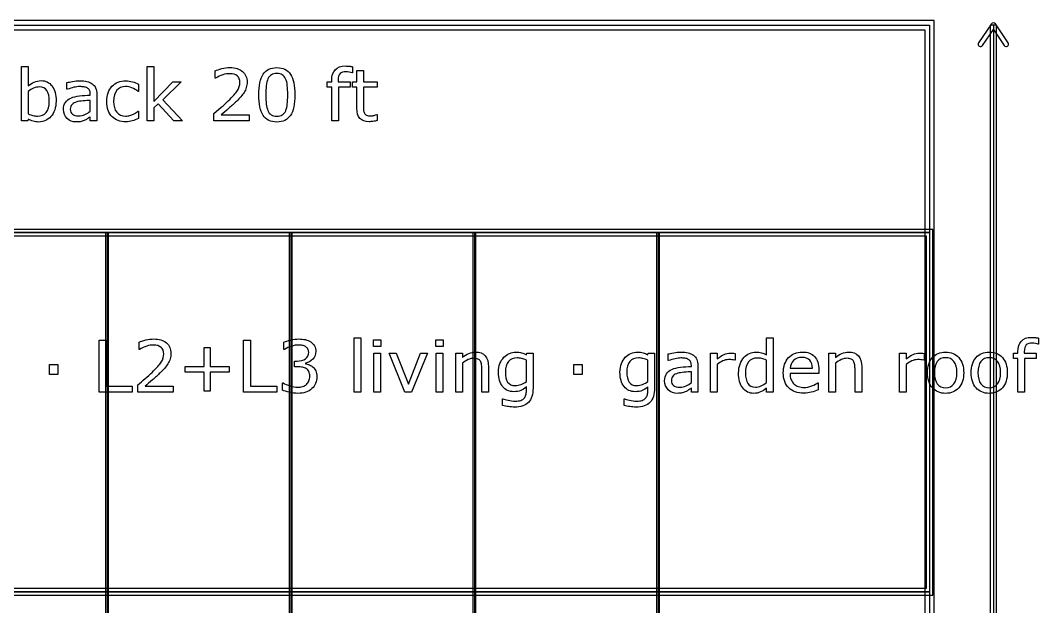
# Model space of a CAD drawing. Extents: x -13 to 750, y 12 to 2314.
# Drawn here: x 154.1 to 281.7, y 507 to 580.5 of the extents above; entities that cross this region are included whole.
import ezdxf

# ---------------------------------------------------------------- set-up
doc = ezdxf.new("R2010")
doc.units = 0
doc.layers.get('0').update_dxf_attribs({"linetype": 'CONTINUOUS'})

msp = doc.modelspace()

# ---------------------------------------------------------------- linework, layer by layer
at = {"color": 7}
for points in [[(43.400391, 580.4896), (43.400391, 128.2904), (268.59961, 128.2904), (268.59961, 580.4896)], [(44, 579.89), (268, 579.89), (268, 553.89), (44, 553.89)], [(44.599609, 579.2904), (267.40039, 579.2904), (267.40039, 129.4896), (44.599609, 129.4896)], [(275.59961, 579.89), (275.59961, 128.89), (276.40039, 128.89), (276.40039, 579.89)], [(275.75, 580.056)], [(174.45483, 567.8901), (173.36499, 567.8901), (171.39624, 570.039), (170.86011, 569.5293), (170.86011, 567.89), (170.03394, 567.89), (170.03394, 574.7279), (170.86011, 574.7279), (170.86011, 570.3421), (173.24634, 572.7987), (174.28784, 572.7987), (172.00708, 570.5311)], [(158.61697, 570.3818)], [(188.52612, 571.164)], [(187.37035, 569.1689)], [(43.599609, 554.2904), (43.599609, 508.4896), (268.40039, 508.4896), (268.40039, 554.2904)], [(44, 553.89), (268, 553.89), (268, 508.89), (44, 508.89)], [(44.400391, 553.4896), (267.59961, 553.4896), (267.59961, 509.2904), (44.400391, 509.2904)], [(164.80078, 553.89), (164.80078, 295.89), (165.19922, 295.89), (165.19922, 553.89)], [(187.80078, 553.89), (187.80078, 295.89), (188.19922, 295.89), (188.19922, 553.89)], [(210.80078, 553.89), (210.80078, 295.89), (211.19922, 295.89), (211.19922, 553.89)], [(233.80078, 553.89), (233.80078, 295.89), (234.19922, 295.89), (234.19922, 553.89)], [(196.77026, 533.8901), (195.94409, 533.8901), (195.94409, 540.728), (196.77026, 540.728)], [(168.14868, 533.8901), (164.00903, 533.8901), (164.00903, 540.4336), (164.87915, 540.4336), (164.87915, 534.6635), (168.14868, 534.6635)], [(180.30396, 536.4038), (177.90894, 536.4038), (177.90894, 534.0088), (177.17944, 534.0088), (177.17944, 536.4038), (174.78442, 536.4038), (174.78442, 537.1069), (177.17944, 537.1069), (177.17944, 539.5019), (177.90894, 539.5019), (177.90894, 537.1069), (180.30396, 537.1069)], [(186.24536, 533.8901), (182.10571, 533.8901), (182.10571, 540.4336), (182.97583, 540.4336), (182.97583, 534.6635), (186.24536, 534.6635)], [(199.29272, 539.6206), (198.36108, 539.6206), (198.36108, 540.4775), (199.29272, 540.4775)], [(207.08865, 539.6206), (206.15701, 539.6206), (206.15701, 540.4775), (207.08865, 540.4775)], [(199.24002, 533.8901), (198.41385, 533.8901), (198.41385, 538.7988), (199.24002, 538.7988)], [(205.1199, 538.7988), (203.13357, 533.8901), (202.30301, 533.8901), (200.32986, 538.7988), (201.22635, 538.7988), (202.74686, 534.8921), (204.25418, 538.7988)], [(207.03595, 533.8901), (206.20978, 533.8901), (206.20978, 538.7988), (207.03595, 538.7988)], [(158.85425, 536.1357), (157.80396, 536.1357), (157.80396, 537.3794), (158.85425, 537.3794)], [(224.48663, 536.1357), (223.43634, 536.1357), (223.43634, 537.3794), (224.48663, 537.3794)], [(271.42896, 536.3421)], [(272.28149, 536.3421)], [(276.89136, 536.3421)], [(277.7439, 536.3421)], [(217.5213, 535.2393)], [(232.73077, 535.2393)], [(44, 508.89), (268, 508.89), (268, 482.89), (44, 482.89)]]:
    msp.add_lwpolyline(points, close=True, dxfattribs=at)
for points in [[(275.75, 580.056), (274.15039, 577.6556)], [(274.65041, 577.3236), (276, 579.349), (277.34961, 577.3236)], [(276, 579.89), (276, 128.89)], [(277.84962, 577.6556), (276.25, 580.056)], [(155.12329, 568.1186), (155.07059, 567.8901), (154.29715, 567.8901), (154.29715, 574.728), (155.12332, 574.728), (155.12332, 572.2846)], [(178.59009, 573.2382), (178.54619, 573.2382), (178.54619, 574.1611)], [(195.73755, 573.9282), (195.69365, 573.9282)], [(196.27808, 569.4937), (196.27808, 572.1041), (195.71997, 572.1041), (195.71997, 572.7984), (196.27808, 572.7984), (196.27808, 574.209), (197.10425, 574.209), (197.10425, 572.7984), (198.80933, 572.7984), (198.80933, 572.1041), (197.10425, 572.1041), (197.10425, 569.8672)], [(195.7376, 574.6838), (195.73755, 573.9282)], [(160.02759, 571.854), (159.98369, 571.854), (159.98369, 572.6933)], [(193.94024, 572.9658), (193.94024, 572.7988), (195.42998, 572.7988), (195.42998, 572.1045), (193.9666, 572.1045), (193.9666, 567.89), (193.14043, 567.89), (193.14043, 572.1044), (192.58233, 572.1044), (192.58233, 572.7987), (193.14043, 572.7987), (193.14043, 572.9613)], [(155.12329, 571.5903), (155.12329, 568.7778)], [(168.9397, 572.5044), (168.9397, 571.5859), (168.8958, 571.5859)], [(157.7644, 570.3594), (157.7644, 570.3598)], [(162.89722, 571.1336), (162.89722, 571.261)], [(162.89722, 569.0986), (162.89722, 570.4653)], [(163.71904, 571.2209), (163.71899, 567.8901)], [(162.89722, 569.0985), (162.89722, 569.0986)], [(168.8958, 569.1074), (168.9397, 569.1074), (168.9397, 568.1977)], [(182.81323, 567.8901), (178.38354, 567.8901), (178.38354, 568.8086), (179.3064, 569.5996)], [(163.71899, 567.8901), (162.89722, 567.8901), (162.89722, 568.413)], [(179.29324, 568.6416), (182.81326, 568.6416), (182.81323, 567.8901)], [(198.7654, 568.6763), (198.8093, 568.6763), (198.80933, 567.934)], [(165, 553.89), (165, 295.89)], [(188, 553.89), (188, 295.89)], [(211, 553.89), (211, 295.89)], [(234, 553.89), (234, 295.89)], [(247.58423, 538.6004), (247.58423, 540.7274), (248.4104, 540.7274), (248.4104, 533.89)], [(281.66387, 540.6838), (281.66382, 539.9281)], [(169.05396, 539.2382), (169.01006, 539.2382), (169.01006, 540.1611)], [(187.20335, 539.2383), (187.15945, 539.2383), (187.15945, 540.1568)], [(281.66382, 539.9281), (281.61992, 539.9281)], [(209.49694, 537.5548), (209.49694, 533.89), (208.67076, 533.89), (208.67076, 538.7987), (209.49694, 538.7987), (209.49694, 538.2538)], [(217.52124, 538.5877), (217.57394, 538.7986), (218.34738, 538.7986), (218.34747, 534.4482)], [(232.7308, 538.5877), (232.7835, 538.7986), (233.55693, 538.7986), (233.55694, 534.4482)], [(235.30597, 537.854), (235.26197, 537.854), (235.26197, 538.6933)], [(241.41441, 537.3755), (241.41441, 533.89), (240.58823, 533.89), (240.58823, 538.7987), (241.41441, 538.7987), (241.41441, 538.0736)], [(243.65122, 538.7457), (243.65118, 537.8979)], [(256.22384, 537.5547), (256.22384, 533.89), (255.39767, 533.89), (255.39767, 538.7987), (256.22384, 538.7987), (256.22384, 538.2538)], [(265.0833, 537.3754), (265.0833, 533.89), (264.25713, 533.89), (264.25713, 538.7987), (265.0833, 538.7987), (265.0833, 538.0736)], [(267.32012, 538.7457), (267.32007, 537.8978)], [(279.86651, 538.9657), (279.86651, 538.7987), (281.35625, 538.7987), (281.35625, 538.1044), (279.89287, 538.1044), (279.89287, 533.89), (279.0667, 533.89), (279.0667, 538.1044), (278.50859, 538.1044), (278.50859, 538.7987), (279.0667, 538.7987), (279.0667, 538.9613)], [(188.87767, 537.0761), (188.48216, 537.0761), (188.48216, 537.8056), (188.78977, 537.8056)], [(189.8533, 537.5288), (189.8533, 537.4668)], [(190.79813, 537.0406), (190.7981, 537.041)], [(212.77526, 537.076), (212.77521, 533.8901)], [(217.5213, 535.2392), (217.5213, 537.9155)], [(232.73077, 535.2392), (232.73077, 537.9155)], [(238.1756, 537.1336), (238.1756, 537.261)], [(238.99732, 537.2209), (238.99737, 533.8901)], [(243.65118, 537.8979), (243.60728, 537.8979)], [(247.58423, 535.0985), (247.58423, 537.9154)], [(250.52856, 536.8915), (253.34106, 536.8915)], [(259.50216, 537.076), (259.5022, 533.89)], [(267.32007, 537.8978), (267.27617, 537.8978)], [(212.77521, 533.8901), (211.94903, 533.8901), (211.94903, 536.685)], [(238.1756, 535.0986), (238.1756, 536.4653)], [(254.14526, 536.2587), (250.52856, 536.2587)], [(254.14522, 536.7069), (254.14526, 536.2587)], [(259.5022, 533.89), (258.67603, 533.89), (258.67603, 536.6849)], [(173.2771, 533.8901), (168.84741, 533.8901), (168.84741, 534.8086)], [(169.75711, 534.6416), (173.27713, 534.6416), (173.2771, 533.8901)], [(186.97046, 534.167), (186.97046, 535.0854), (187.03636, 535.0854)], [(217.52124, 534.1097), (217.52124, 534.558)], [(232.7308, 534.1097), (232.7308, 534.558)], [(238.1756, 535.0985), (238.1756, 535.0986)], [(238.99737, 533.8901), (238.1756, 533.8901), (238.1756, 534.413)], [(247.58423, 535.0983), (247.58423, 535.0985)], [(248.4104, 533.89), (247.58423, 533.89), (247.58423, 534.4042)], [(254.00464, 535.0897), (254.04854, 535.0897), (254.04854, 534.1888)], [(214.54181, 532.2421), (214.54181, 533.0858), (214.58571, 533.0858)], [(229.75128, 532.2421), (229.75128, 533.0858), (229.79528, 533.0858)]]:
    msp.add_lwpolyline(points, dxfattribs=at)
for points in [[(276, 580.190144), (275.899454, 580.190144), (275.805592, 580.13978), (275.75, 580.056)], [(276.25, 580.056), (276.194408, 580.13978), (276.100546, 580.190144), (276, 580.190144)], [(274.15039, 577.6556), (274.106339, 577.589303), (274.090441, 577.508218), (274.106196, 577.430195)], [(274.106196, 577.430195), (274.12195, 577.352173), (274.168066, 577.28361), (274.23439, 577.2396)], [(274.23439, 577.2396), (274.300688, 577.195543), (274.381778, 577.179641), (274.459806, 577.195396)], [(274.459806, 577.195396), (274.537833, 577.211151), (274.6064, 577.25727), (274.65041, 577.3236)], [(277.34961, 577.3236), (277.39362, 577.257273), (277.462185, 577.211155), (277.54021, 577.195401)], [(277.54021, 577.195401), (277.618235, 577.179646), (277.699322, 577.195546), (277.76562, 577.2396)], [(277.76562, 577.2396), (277.831944, 577.28361), (277.87806, 577.352173), (277.893814, 577.430195)], [(277.893814, 577.430195), (277.909569, 577.508218), (277.893671, 577.589303), (277.84962, 577.6556)], [(178.54619, 574.1611), (178.754197, 574.263633), (179.031053, 574.357367), (179.37676, 574.4423)], [(179.37676, 574.4423), (179.725393, 574.5273), (180.062307, 574.5698), (180.3875, 574.5698)], [(180.3875, 574.5698), (181.0584, 574.5698), (181.58428, 574.4072), (181.96514, 574.082)], [(181.96514, 574.082), (182.346, 573.759733), (182.53643, 573.321733), (182.53643, 572.768)], [(184.54907, 573.7304), (184.915283, 574.287067), (185.486573, 574.5654), (186.26294, 574.5654)], [(186.26294, 573.8403), (185.987547, 573.8403), (185.75903, 573.783167), (185.57739, 573.6689)], [(186.26294, 574.5654), (187.048093, 574.5654), (187.620847, 574.282667), (187.9812, 573.7172)], [(186.94409, 573.6689), (186.76831, 573.783167), (186.54126, 573.8403), (186.26294, 573.8403)], [(193.14043, 572.9613), (193.14043, 573.5443), (193.28545, 573.991067), (193.57549, 574.3016)], [(193.57549, 574.3016), (193.86553, 574.615067), (194.284477, 574.7718), (194.83233, 574.7718)], [(194.95098, 574.0512), (194.596487, 574.0512), (194.338673, 573.9721), (194.17754, 573.8139)], [(194.83233, 574.7718), (195.016897, 574.7718), (195.182423, 574.763133), (195.32891, 574.7458)], [(195.3377, 574.0072), (195.191213, 574.036533), (195.062307, 574.0512), (194.95098, 574.0512)], [(195.32891, 574.7458), (195.478323, 574.728467), (195.614553, 574.7078), (195.7376, 574.6838)], [(195.69365, 573.9282), (195.60283, 573.954867), (195.48418, 573.9812), (195.3377, 574.0072)], [(155.12332, 572.2846), (155.354767, 572.475067), (155.60086, 572.630367), (155.8616, 572.7505)], [(155.8616, 572.7505), (156.122347, 572.8735), (156.415317, 572.935), (156.74051, 572.935)], [(156.74051, 572.935), (157.32059, 572.935), (157.77762, 572.712367), (158.1116, 572.2671)], [(159.98369, 572.6933), (160.144823, 572.7373), (160.377733, 572.785633), (160.68242, 572.8383)], [(160.68242, 572.8383), (160.987107, 572.890967), (161.2874, 572.9173), (161.5833, 572.9173)], [(161.5833, 572.9173), (161.929007, 572.9173), (162.2293, 572.887967), (162.48418, 572.8293)], [(162.48418, 572.8293), (162.741993, 572.773967), (162.96465, 572.677267), (163.15215, 572.5392)], [(165.61743, 572.2275), (166.059817, 572.6845), (166.642827, 572.913), (167.36646, 572.913)], [(167.36646, 572.913), (167.647707, 572.913), (167.923097, 572.873467), (168.19263, 572.7944)], [(168.19263, 572.7944), (168.46509, 572.715267), (168.714113, 572.6186), (168.9397, 572.5044)], [(179.49976, 573.6689), (179.189213, 573.575167), (178.88599, 573.4316), (178.59009, 573.2382)], [(180.36548, 573.8095), (180.09888, 573.8095), (179.810307, 573.762633), (179.49976, 573.6689)], [(181.30151, 573.5195), (181.078857, 573.712833), (180.766847, 573.8095), (180.36548, 573.8095)], [(181.63989, 572.7241), (181.63989, 573.0639), (181.527097, 573.329033), (181.30151, 573.5195)], [(181.32788, 571.6826), (181.535887, 572.004867), (181.63989, 572.352033), (181.63989, 572.7241)], [(182.53643, 572.768), (182.53643, 572.519), (182.504197, 572.2861), (182.43973, 572.0693)], [(183.99976, 571.1552), (183.99976, 572.318333), (184.182863, 573.176733), (184.54907, 573.7304)], [(185.15112, 573.1504), (185.051513, 572.9336), (184.982667, 572.650867), (184.94458, 572.3022)], [(185.57739, 573.6689), (185.398683, 573.554633), (185.256593, 573.3818), (185.15112, 573.1504)], [(187.36597, 573.1591), (187.26343, 573.3847), (187.122803, 573.554633), (186.94409, 573.6689)], [(187.5769, 572.3242), (187.541767, 572.652333), (187.471457, 572.930633), (187.36597, 573.1591)], [(187.9812, 573.7172), (188.34448, 573.154733), (188.52612, 572.303667), (188.52612, 571.164)], [(194.17754, 573.8139), (194.01934, 573.658633), (193.94024, 573.375933), (193.94024, 572.9658)], [(155.80884, 571.9902), (155.562747, 571.887667), (155.33423, 571.754367), (155.12329, 571.5903)], [(156.53833, 572.1484), (156.298097, 572.1484), (156.054933, 572.095667), (155.80884, 571.9902)], [(157.47437, 571.6914), (157.28101, 571.996067), (156.968997, 572.1484), (156.53833, 572.1484)], [(157.7644, 570.3598), (157.7644, 570.945733), (157.667723, 571.3896), (157.47437, 571.6914)], [(158.1116, 572.2671), (158.448513, 571.821767), (158.61697, 571.193333), (158.61697, 570.3818)], [(160.85376, 572.1001), (160.58716, 572.044767), (160.31177, 571.962733), (160.02759, 571.854)], [(161.57886, 572.1881), (161.36206, 572.1881), (161.12036, 572.158767), (160.85376, 572.1001)], [(162.09302, 572.1531), (161.928953, 572.176433), (161.757567, 572.1881), (161.57886, 572.1881)], [(162.51489, 572.0169), (162.397703, 572.084233), (162.25708, 572.129633), (162.09302, 572.1531)], [(162.79614, 571.7268), (162.731673, 571.849867), (162.637923, 571.946567), (162.51489, 572.0169)], [(162.89722, 571.261), (162.89722, 571.448533), (162.863527, 571.6038), (162.79614, 571.7268)], [(163.15215, 572.5392), (163.336723, 572.404467), (163.477347, 572.230167), (163.57402, 572.0163)], [(163.57402, 572.0163), (163.6707, 571.802433), (163.71904, 571.5373), (163.71904, 571.2209)], [(164.95825, 570.3379), (164.95825, 571.140633), (165.177977, 571.7705), (165.61743, 572.2275)], [(166.21953, 571.7221), (165.950003, 571.408633), (165.81524, 570.947233), (165.81524, 570.3379)], [(167.33135, 572.1967), (166.862597, 572.1967), (166.49199, 572.0385), (166.21953, 571.7221)], [(168.11358, 572.0385), (167.846973, 572.143967), (167.58623, 572.1967), (167.33135, 572.1967)], [(168.8958, 571.5859), (168.643847, 571.782167), (168.383107, 571.933033), (168.11358, 572.0385)], [(180.17212, 570.3862), (180.73462, 570.931133), (181.119873, 571.363267), (181.32788, 571.6826)], [(182.16287, 571.4585), (182.048617, 571.276833), (181.91385, 571.0981), (181.75857, 570.9223)], [(182.43973, 572.0693), (182.378197, 571.855433), (182.28591, 571.651833), (182.16287, 571.4585)], [(184.94458, 572.3022), (184.909447, 571.9536), (184.89188, 571.571267), (184.89188, 571.1552)], [(187.634, 571.164), (187.634, 571.609333), (187.614967, 571.996067), (187.5769, 572.3242)], [(157.37329, 568.9444), (157.63403, 569.246133), (157.7644, 569.7178), (157.7644, 570.3594)], [(158.61694, 570.3818), (158.61694, 569.971667), (158.558347, 569.602533), (158.44116, 569.2744)], [(159.54858, 569.3142), (159.54858, 569.686267), (159.627683, 569.986567), (159.78589, 570.2151)], [(159.78589, 570.2151), (159.947023, 570.446567), (160.17554, 570.6282), (160.47144, 570.76)], [(160.47144, 570.76), (160.770267, 570.891867), (161.129153, 570.981233), (161.5481, 571.0281)], [(161.19653, 570.2718), (160.95923, 570.204467), (160.767337, 570.099), (160.62085, 569.9554)], [(162.00513, 570.3993), (161.665283, 570.369967), (161.39575, 570.327467), (161.19653, 570.2718)], [(161.5481, 571.0281), (161.96704, 571.074767), (162.416747, 571.109933), (162.89722, 571.1336)], [(162.89722, 570.4653), (162.645267, 570.450633), (162.347903, 570.428633), (162.00513, 570.3993)], [(165.13403, 569.2085), (165.016843, 569.530767), (164.95825, 569.907233), (164.95825, 570.3379)], [(165.81524, 570.3379), (165.81524, 569.7461), (165.947073, 569.290533), (166.21074, 568.9712)], [(179.3064, 569.5996), (179.616947, 569.863267), (179.90552, 570.125467), (180.17212, 570.3862)], [(181.20047, 570.3379), (180.88699, 570.030233), (180.56326, 569.7314), (180.22928, 569.4414)], [(181.75857, 570.9223), (181.60623, 570.746567), (181.420197, 570.551767), (181.20047, 570.3379)], [(184.54028, 568.5888), (184.179933, 569.145467), (183.99976, 570.000933), (183.99976, 571.1552)], [(184.89188, 571.1552), (184.89188, 570.6982), (184.90798, 570.3159), (184.94018, 570.0083)], [(184.94018, 570.0083), (184.97238, 569.700633), (185.041227, 569.425233), (185.14672, 569.1821)], [(187.5769, 570.0039), (187.614967, 570.326167), (187.634, 570.712867), (187.634, 571.164)], [(188.52612, 571.164), (188.52612, 569.9892), (188.34155, 569.1264), (187.97241, 568.5756)], [(155.12329, 568.7778), (155.357663, 568.672333), (155.558347, 568.5991), (155.72534, 568.5581)], [(156.30103, 568.4961), (156.758057, 568.4961), (157.115477, 568.645533), (157.37329, 568.9444)], [(158.44116, 569.2744), (158.326907, 568.946267), (158.171633, 568.670867), (157.97534, 568.4482)], [(160.01001, 568.1936), (159.70239, 568.4866), (159.54858, 568.860133), (159.54858, 569.3142)], [(160.62085, 569.9554), (160.474363, 569.8148), (160.40112, 569.62), (160.40112, 569.371)], [(160.40112, 569.371), (160.40112, 569.089733), (160.486083, 568.8773), (160.65601, 568.7337)], [(160.65601, 568.7337), (160.82593, 568.5931), (161.085207, 568.5228), (161.43384, 568.5228)], [(162.22925, 568.6898), (162.469483, 568.804067), (162.69214, 568.9403), (162.89722, 569.0985)], [(165.63062, 568.4087), (165.416747, 568.619633), (165.251217, 568.886233), (165.13403, 569.2085)], [(166.21074, 568.9712), (166.477347, 568.654733), (166.850883, 568.4965), (167.33135, 568.4965)], [(167.84111, 568.5625), (168.013963, 568.6065), (168.169237, 568.6636), (168.30693, 568.7338)], [(168.30693, 568.7338), (168.42705, 568.795133), (168.539843, 568.8596), (168.64531, 568.9272)], [(168.64531, 568.9272), (168.750783, 568.997533), (168.83428, 569.0576), (168.8958, 569.1074)], [(180.22928, 569.4414), (179.895293, 569.154267), (179.58328, 568.887667), (179.29324, 568.6416)], [(185.14672, 569.1821), (185.2434, 568.953567), (185.37963, 568.779233), (185.55541, 568.6591)], [(186.94848, 568.6504), (187.13012, 568.7646), (187.270743, 568.937433), (187.37035, 569.1689)], [(187.37036, 569.1689), (187.4729, 569.406233), (187.541747, 569.684567), (187.5769, 570.0039)], [(196.66919, 568.1973), (196.40845, 568.466833), (196.27808, 568.898967), (196.27808, 569.4937)], [(197.10425, 569.8672), (197.10425, 569.6094), (197.110117, 569.407267), (197.12185, 569.2608)], [(197.12185, 569.2608), (197.133583, 569.117267), (197.174597, 568.9825), (197.24489, 568.8565)], [(197.24489, 568.8565), (197.309357, 568.7393), (197.397247, 568.652867), (197.50856, 568.5972)], [(155.73853, 567.8549), (155.530517, 567.919567), (155.325437, 568.007467), (155.12329, 568.1186)], [(155.72534, 568.5581), (155.89526, 568.516767), (156.087157, 568.4961), (156.30103, 568.4961)], [(156.46802, 567.7539), (156.1897, 567.7539), (155.946537, 567.787567), (155.73853, 567.8549)], [(157.28979, 567.9253), (157.04077, 567.811033), (156.766847, 567.7539), (156.46802, 567.7539)], [(157.97534, 568.4482), (157.767333, 568.216733), (157.538817, 568.042433), (157.28979, 567.9253)], [(161.13501, 567.7542), (160.69263, 567.7542), (160.31763, 567.900667), (160.01001, 568.1936)], [(161.76343, 567.8242), (161.584717, 567.777533), (161.375243, 567.7542), (161.13501, 567.7542)], [(161.43384, 568.5228), (161.72388, 568.5228), (161.989017, 568.578467), (162.22925, 568.6898)], [(162.23804, 567.9912), (162.10034, 567.9238), (161.942137, 567.868133), (161.76343, 567.8242)], [(162.59839, 568.2021), (162.475343, 568.114233), (162.355227, 568.043933), (162.23804, 567.9912)], [(162.89722, 568.413), (162.823973, 568.363), (162.724363, 568.2927), (162.59839, 568.2021)], [(166.39087, 567.934), (166.09497, 568.039467), (165.841553, 568.1977), (165.63062, 568.4087)], [(167.36646, 567.7802), (167.011967, 567.7802), (166.68677, 567.831467), (166.39087, 567.934)], [(167.33135, 568.4965), (167.498343, 568.4965), (167.668263, 568.5185), (167.84111, 568.5625)], [(168.15308, 567.8901), (167.906987, 567.816833), (167.64478, 567.7802), (167.36646, 567.7802)], [(168.9397, 568.1977), (168.664307, 568.0659), (168.4021, 567.963367), (168.15308, 567.8901)], [(186.26294, 567.7539), (185.477787, 567.7539), (184.903567, 568.0322), (184.54028, 568.5888)], [(185.55541, 568.6591), (185.734123, 568.539033), (185.969963, 568.479), (186.26293, 568.479)], [(186.26293, 568.479), (186.538323, 568.479), (186.76684, 568.536133), (186.94848, 568.6504)], [(187.97241, 568.5756), (187.606203, 568.0278), (187.03638, 567.7539), (186.26294, 567.7539)], [(197.81177, 567.793), (197.31079, 567.793), (196.92993, 567.927767), (196.66919, 568.1973)], [(197.50856, 568.5972), (197.62282, 568.544533), (197.795673, 568.5182), (198.02712, 568.5182)], [(198.29956, 567.833), (198.11792, 567.806333), (197.955323, 567.793), (197.81177, 567.793)], [(198.02712, 568.5182), (198.161887, 568.5182), (198.30251, 568.5372), (198.44899, 568.5752)], [(198.80933, 567.934), (198.654057, 567.893333), (198.484133, 567.859667), (198.29956, 567.833)], [(198.44899, 568.5752), (198.595477, 568.616533), (198.700947, 568.650233), (198.7654, 568.6763)], [(279.50176, 540.3016), (279.7918, 540.615067), (280.210743, 540.7718), (280.75859, 540.7718)], [(280.75859, 540.7718), (280.943163, 540.7718), (281.108693, 540.763133), (281.25518, 540.7458)], [(281.25518, 540.7458), (281.404593, 540.728467), (281.540823, 540.7078), (281.66387, 540.6838)], [(169.01006, 540.1611), (169.218067, 540.263633), (169.494923, 540.357367), (169.84063, 540.4423)], [(169.96362, 539.6689), (169.653073, 539.575167), (169.349853, 539.4316), (169.05396, 539.2382)], [(169.84063, 540.4423), (170.189263, 540.5273), (170.526177, 540.5698), (170.85137, 540.5698)], [(170.82935, 539.8095), (170.562743, 539.8095), (170.274167, 539.762633), (169.96362, 539.6689)], [(171.76538, 539.5195), (171.542727, 539.712833), (171.230717, 539.8095), (170.82935, 539.8095)], [(170.85137, 540.5698), (171.52227, 540.5698), (172.04815, 540.4072), (172.42901, 540.082)], [(172.10376, 538.7241), (172.10376, 539.0639), (171.990967, 539.329033), (171.76538, 539.5195)], [(172.42901, 540.082), (172.809863, 539.759733), (173.00029, 539.321733), (173.00029, 538.768)], [(187.15945, 540.1568), (187.367463, 540.259333), (187.64432, 540.3531), (187.99002, 540.4381)], [(188.09104, 539.6602), (187.777567, 539.5606), (187.48167, 539.419967), (187.20335, 539.2383)], [(187.99002, 540.4381), (188.338653, 540.525967), (188.675567, 540.5699), (189.00076, 540.5699)], [(188.97874, 539.8096), (188.70042, 539.8096), (188.40452, 539.7598), (188.09104, 539.6602)], [(189.46653, 539.7656), (189.322977, 539.794933), (189.16038, 539.8096), (188.97874, 539.8096)], [(189.00076, 540.5699), (189.3201, 540.5699), (189.60135, 540.540567), (189.84451, 540.4819)], [(189.87083, 539.6074), (189.74485, 539.683533), (189.610083, 539.736267), (189.46653, 539.7656)], [(189.84451, 540.4819), (190.087677, 540.423233), (190.307403, 540.329467), (190.50369, 540.2006)], [(190.15208, 539.313), (190.0847, 539.433067), (189.99095, 539.5312), (189.87083, 539.6074)], [(190.50369, 540.2006), (190.71463, 540.06), (190.8743, 539.8901), (190.9827, 539.6909)], [(190.9827, 539.6909), (191.091093, 539.4917), (191.14529, 539.2588), (191.14529, 538.9922)], [(279.0667, 538.9613), (279.0667, 539.5443), (279.21172, 539.991067), (279.50176, 540.3016)], [(280.10381, 539.8138), (279.94561, 539.658533), (279.86651, 539.375833), (279.86651, 538.9657)], [(280.87725, 540.0511), (280.522757, 540.0511), (280.264943, 539.972), (280.10381, 539.8138)], [(281.26397, 540.0071), (281.117483, 540.036433), (280.988577, 540.0511), (280.87725, 540.0511)], [(281.61992, 539.9281), (281.5291, 539.954767), (281.41045, 539.9811), (281.26397, 540.0071)], [(171.79175, 537.6826), (171.999757, 538.004867), (172.10376, 538.352033), (172.10376, 538.7241)], [(173.00029, 538.768), (173.00029, 538.519), (172.968057, 538.2861), (172.90359, 538.0693)], [(189.85325, 538.0825), (190.11985, 538.269967), (190.25315, 538.542433), (190.25315, 538.8999)], [(190.25315, 538.8999), (190.25315, 539.0581), (190.21946, 539.1958), (190.15208, 539.313)], [(191.14529, 538.9922), (191.14529, 538.628867), (191.016383, 538.310967), (190.75857, 538.0385)], [(209.49694, 538.2538), (209.754747, 538.467667), (210.021347, 538.634633), (210.29674, 538.7547)], [(210.91198, 538.1481), (210.686393, 538.1481), (210.450553, 538.092433), (210.20446, 537.9811)], [(210.29674, 538.7547), (210.572133, 538.874833), (210.85485, 538.9349), (211.14489, 538.9349)], [(211.44811, 538.0561), (211.310417, 538.117433), (211.131707, 538.1481), (210.91198, 538.1481)], [(211.14489, 538.9349), (211.675163, 538.9349), (212.07946, 538.775233), (212.35778, 538.4559)], [(212.35778, 538.4559), (212.6361, 538.136567), (212.77526, 537.6766), (212.77526, 537.076)], [(214.20337, 537.4803), (214.323483, 537.787967), (214.48608, 538.0531), (214.69116, 538.2757)], [(214.69116, 538.2757), (214.881593, 538.483767), (215.11304, 538.6449), (215.3855, 538.7591)], [(216.34357, 538.1924), (215.889463, 538.1924), (215.53204, 538.040067), (215.2713, 537.7354)], [(215.3855, 538.7591), (215.65796, 538.8763), (215.928957, 538.9349), (216.19849, 538.9349)], [(216.19849, 538.9349), (216.48267, 538.9349), (216.719973, 538.905567), (216.9104, 538.8469)], [(216.90607, 538.1264), (216.71857, 538.1704), (216.53107, 538.1924), (216.34357, 538.1924)], [(216.9104, 538.8469), (217.10376, 538.7909), (217.307373, 538.7045), (217.52124, 538.5877)], [(229.41293, 537.4803), (229.53305, 537.787967), (229.695647, 538.0531), (229.90072, 538.2757)], [(229.90072, 538.2757), (230.091153, 538.483767), (230.3226, 538.6449), (230.59506, 538.7591)], [(231.55304, 538.1924), (231.09894, 538.1924), (230.741517, 538.040067), (230.48077, 537.7354)], [(230.59506, 538.7591), (230.86752, 538.8763), (231.138517, 538.9349), (231.40805, 538.9349)], [(231.40805, 538.9349), (231.69223, 538.9349), (231.929533, 538.905567), (232.11996, 538.8469)], [(232.11554, 538.1264), (231.92804, 538.1704), (231.74054, 538.1924), (231.55304, 538.1924)], [(232.11996, 538.8469), (232.31332, 538.7909), (232.516933, 538.7045), (232.7308, 538.5877)], [(235.26197, 538.6933), (235.423103, 538.7373), (235.656013, 538.785633), (235.9607, 538.8383)], [(235.9607, 538.8383), (236.265387, 538.890967), (236.56568, 538.9173), (236.86158, 538.9173)], [(236.85724, 538.1881), (236.64044, 538.1881), (236.39874, 538.158767), (236.13214, 538.1001)], [(237.3714, 538.1531), (237.207333, 538.176433), (237.035947, 538.1881), (236.85724, 538.1881)], [(236.86158, 538.9173), (237.207287, 538.9173), (237.50758, 538.887967), (237.76246, 538.8293)], [(237.79327, 538.0169), (237.676083, 538.084233), (237.53546, 538.129633), (237.3714, 538.1531)], [(237.76246, 538.8293), (238.020273, 538.773967), (238.24293, 538.677267), (238.43043, 538.5392)], [(238.43043, 538.5392), (238.615003, 538.404467), (238.755627, 538.230167), (238.8523, 538.0163)], [(241.41441, 538.0736), (241.74253, 538.337267), (242.031103, 538.5233), (242.28013, 538.6317)], [(242.28013, 538.6317), (242.532083, 538.743033), (242.78843, 538.7987), (243.04917, 538.7987)], [(243.04917, 538.7987), (243.192723, 538.7987), (243.296727, 538.794367), (243.36118, 538.7857)], [(243.36118, 538.7857), (243.425647, 538.779033), (243.522327, 538.7657), (243.65122, 538.7457)], [(244.26636, 537.4188), (244.386473, 537.744), (244.547607, 538.020867), (244.74976, 538.2494)], [(244.74976, 538.2494), (244.948973, 538.472067), (245.180417, 538.641967), (245.44409, 538.7591)], [(246.41089, 538.1789), (245.947997, 538.1789), (245.587643, 538.017767), (245.32983, 537.6955)], [(245.44409, 538.7591), (245.71069, 538.8763), (245.98608, 538.9349), (246.27026, 538.9349)], [(246.27026, 538.9349), (246.528073, 538.9349), (246.75659, 538.9069), (246.95581, 538.8509)], [(246.98657, 538.1219), (246.81079, 538.1599), (246.618897, 538.1789), (246.41089, 538.1789)], [(246.95581, 538.8509), (247.15503, 538.798233), (247.364503, 538.714733), (247.58423, 538.6004)], [(249.68917, 536.3158), (249.68917, 537.118533), (249.90743, 537.755733), (250.34395, 538.2274)], [(250.34395, 538.2274), (250.783403, 538.699067), (251.360553, 538.9349), (252.0754, 538.9349)], [(252.03149, 538.2538), (251.58911, 538.2538), (251.236083, 538.123433), (250.97241, 537.8627)], [(253.01147, 537.8978), (252.797603, 538.135133), (252.470943, 538.2538), (252.03149, 538.2538)], [(252.0754, 538.9349), (252.737507, 538.9349), (253.247273, 538.741533), (253.6047, 538.3548)], [(253.6047, 538.3548), (253.965047, 537.968133), (254.14522, 537.418833), (254.14522, 536.7069)], [(256.22384, 538.2538), (256.481653, 538.467667), (256.748253, 538.634633), (257.02364, 538.7547)], [(257.63888, 538.148), (257.413293, 538.148), (257.177453, 538.092333), (256.93136, 537.981)], [(257.02364, 538.7547), (257.299033, 538.874833), (257.58175, 538.9349), (257.87179, 538.9349)], [(258.17501, 538.056), (258.037317, 538.117333), (257.858607, 538.148), (257.63888, 538.148)], [(257.87179, 538.9349), (258.402063, 538.9349), (258.80636, 538.775233), (259.08468, 538.4559)], [(259.08468, 538.4559), (259.363, 538.136567), (259.50216, 537.6766), (259.50216, 537.076)], [(265.0833, 538.0736), (265.411427, 538.337267), (265.7, 538.5233), (265.94902, 538.6317)], [(265.94902, 538.6317), (266.200973, 538.743033), (266.457323, 538.7987), (266.71807, 538.7987)], [(266.71807, 538.7987), (266.861623, 538.7987), (266.965627, 538.794367), (267.03008, 538.7857)], [(267.03008, 538.7857), (267.094547, 538.779033), (267.191227, 538.7657), (267.32012, 538.7457)], [(267.75073, 536.3421), (267.75073, 537.141967), (267.954343, 537.773333), (268.36157, 538.2362)], [(268.36157, 538.2362), (268.77173, 538.702), (269.323977, 538.9349), (270.01831, 538.9349)], [(270.01831, 538.223), (269.57007, 538.223), (269.221437, 538.067733), (268.97241, 537.7572)], [(270.01831, 538.9349), (270.70679, 538.9349), (271.256107, 538.702), (271.66626, 538.2362)], [(271.05542, 537.7572), (270.806393, 538.067733), (270.46069, 538.223), (270.01831, 538.223)], [(271.66626, 538.2362), (272.076413, 537.773333), (272.28149, 537.141967), (272.28149, 536.3421)], [(273.21313, 536.3421), (273.21313, 537.141967), (273.416743, 537.773333), (273.82397, 538.2362)], [(273.82397, 538.2362), (274.23413, 538.702), (274.786377, 538.9349), (275.48071, 538.9349)], [(275.48071, 538.223), (275.03247, 538.223), (274.683837, 538.067733), (274.43481, 537.7572)], [(275.48071, 538.9349), (276.16919, 538.9349), (276.718507, 538.702), (277.12866, 538.2362)], [(276.51782, 537.7572), (276.2688, 538.067733), (275.923097, 538.223), (275.48071, 538.223)], [(277.12866, 538.2362), (277.53882, 537.773333), (277.7439, 537.141967), (277.7439, 536.3421)], [(170.63599, 536.3862), (171.19849, 536.931133), (171.583743, 537.363267), (171.79175, 537.6826)], [(172.22244, 536.9223), (172.0701, 536.746567), (171.884067, 536.551767), (171.66434, 536.3379)], [(172.62674, 537.4585), (172.51248, 537.276833), (172.377713, 537.0981), (172.22244, 536.9223)], [(172.90359, 538.0693), (172.842057, 537.855433), (172.749773, 537.651833), (172.62674, 537.4585)], [(188.78977, 537.8056), (189.235083, 537.8056), (189.589577, 537.8979), (189.85325, 538.0825)], [(189.48411, 537.0231), (189.29661, 537.058433), (189.094463, 537.0761), (188.87767, 537.0761)], [(189.96311, 536.8385), (189.831277, 536.929367), (189.67161, 536.9909), (189.48411, 537.0231)], [(190.75857, 538.0385), (190.50369, 537.768967), (190.201933, 537.599067), (189.8533, 537.5288)], [(189.8533, 537.4668), (189.993927, 537.443467), (190.15506, 537.393667), (190.3367, 537.3174)], [(190.3367, 537.3174), (190.51834, 537.2442), (190.67215, 537.151933), (190.79813, 537.0406)], [(190.7981, 537.041), (190.93872, 536.915), (191.05444, 536.7568), (191.14526, 536.5664)], [(210.20446, 537.9811), (209.958367, 537.869767), (209.722527, 537.727667), (209.49694, 537.5548)], [(211.76451, 537.7837), (211.69127, 537.9067), (211.585803, 537.9975), (211.44811, 538.0561)], [(211.90953, 537.3178), (211.88313, 537.517067), (211.83479, 537.672367), (211.76451, 537.7837)], [(211.94903, 536.685), (211.94903, 536.9106), (211.935863, 537.121533), (211.90953, 537.3178)], [(214.02759, 536.3905), (214.02759, 536.812367), (214.086183, 537.175633), (214.20337, 537.4803)], [(215.2713, 537.7354), (215.01056, 537.430733), (214.88019, 536.988367), (214.88019, 536.4083)], [(217.5213, 537.9155), (217.301573, 538.0151), (217.096497, 538.0854), (216.90607, 538.1264)], [(229.23715, 536.3905), (229.23715, 536.812367), (229.295743, 537.175633), (229.41293, 537.4803)], [(230.48077, 537.7354), (230.22003, 537.430733), (230.08966, 536.988367), (230.08966, 536.4083)], [(232.73077, 537.9155), (232.511043, 538.0151), (232.305967, 538.0854), (232.11554, 538.1264)], [(236.13214, 538.1001), (235.86554, 538.044767), (235.59015, 537.962733), (235.30597, 537.854)], [(235.74982, 536.76), (236.048647, 536.891867), (236.407533, 536.981233), (236.82648, 537.0281)], [(236.82648, 537.0281), (237.24542, 537.074767), (237.695127, 537.109933), (238.1756, 537.1336)], [(238.07452, 537.7268), (238.010053, 537.849867), (237.916303, 537.946567), (237.79327, 538.0169)], [(238.1756, 537.261), (238.1756, 537.448533), (238.141907, 537.6038), (238.07452, 537.7268)], [(238.8523, 538.0163), (238.94898, 537.802433), (238.99732, 537.5373), (238.99732, 537.2209)], [(242.09995, 537.8105), (241.86265, 537.699167), (241.634137, 537.554167), (241.41441, 537.3755)], [(242.83823, 537.9819), (242.58335, 537.9819), (242.337257, 537.924767), (242.09995, 537.8105)], [(243.24693, 537.9599), (243.13267, 537.974567), (242.996437, 537.9819), (242.83823, 537.9819)], [(243.60728, 537.8979), (243.484233, 537.927233), (243.364117, 537.9479), (243.24693, 537.9599)], [(244.09058, 536.307), (244.09058, 536.723), (244.149173, 537.0936), (244.26636, 537.4188)], [(245.32983, 537.6955), (245.072023, 537.373233), (244.94312, 536.9162), (244.94312, 536.3244)], [(247.58423, 537.9154), (247.36157, 538.015), (247.16235, 538.083833), (246.98657, 538.1219)], [(250.97241, 537.8627), (250.71167, 537.6019), (250.56372, 537.278167), (250.52856, 536.8915)], [(253.34106, 536.8915), (253.338393, 537.3251), (253.22853, 537.660533), (253.01147, 537.8978)], [(256.93136, 537.981), (256.685267, 537.869667), (256.449427, 537.727567), (256.22384, 537.5547)], [(258.49142, 537.7836), (258.418173, 537.9066), (258.312703, 537.9974), (258.17501, 538.056)], [(258.63643, 537.3177), (258.610097, 537.516967), (258.56176, 537.672267), (258.49142, 537.7836)], [(258.67603, 536.6849), (258.67603, 536.9105), (258.66283, 537.121433), (258.63643, 537.3177)], [(265.76885, 537.8104), (265.531543, 537.699067), (265.303027, 537.554067), (265.0833, 537.3754)], [(266.50713, 537.9818), (266.25225, 537.9818), (266.006157, 537.924667), (265.76885, 537.8104)], [(266.91582, 537.9598), (266.80156, 537.974467), (266.66533, 537.9818), (266.50713, 537.9818)], [(267.27617, 537.8978), (267.153123, 537.927133), (267.033007, 537.9478), (266.91582, 537.9598)], [(268.97241, 537.7572), (268.726317, 537.4496), (268.60327, 536.9779), (268.60327, 536.3421)], [(271.42896, 536.3421), (271.42896, 536.9779), (271.304447, 537.4496), (271.05542, 537.7572)], [(274.43481, 537.7572), (274.188717, 537.4496), (274.06567, 536.9779), (274.06567, 536.3421)], [(276.89136, 536.3421), (276.89136, 536.9779), (276.766847, 537.4496), (276.51782, 537.7572)], [(168.84741, 534.8086), (169.15503, 535.072267), (169.462647, 535.335933), (169.77026, 535.5996)], [(169.77026, 535.5996), (170.080807, 535.863267), (170.369383, 536.125467), (170.63599, 536.3862)], [(171.66434, 536.3379), (171.35086, 536.030233), (171.02713, 535.7314), (170.69315, 535.4414)], [(190.27073, 536.4738), (190.19749, 536.629067), (190.09495, 536.750633), (189.96311, 536.8385)], [(190.38499, 535.8937), (190.38499, 536.1281), (190.346903, 536.321467), (190.27073, 536.4738)], [(190.28392, 535.3048), (190.3513, 535.460067), (190.38499, 535.656367), (190.38499, 535.8937)], [(191.28149, 535.8281), (191.28149, 535.529233), (191.227293, 535.2553), (191.1189, 535.0063)], [(191.14526, 536.5664), (191.23608, 536.375933), (191.28149, 536.129833), (191.28149, 535.8281)], [(214.54175, 534.5975), (214.198977, 535.0223), (214.02759, 535.619967), (214.02759, 536.3905)], [(214.88019, 536.4083), (214.88019, 535.8575), (214.97687, 535.44), (215.17023, 535.1558)], [(229.75131, 534.5975), (229.408537, 535.0223), (229.23715, 535.619967), (229.23715, 536.3905)], [(230.08966, 536.4083), (230.08966, 535.8575), (230.18634, 535.44), (230.3797, 535.1558)], [(234.82696, 535.3142), (234.82696, 535.686267), (234.906063, 535.986567), (235.06427, 536.2151)], [(235.06427, 536.2151), (235.225403, 536.446567), (235.45392, 536.6282), (235.74982, 536.76)], [(235.89923, 535.9554), (235.752743, 535.8148), (235.6795, 535.62), (235.6795, 535.371)], [(236.47491, 536.2718), (236.23761, 536.204467), (236.045717, 536.099), (235.89923, 535.9554)], [(237.28351, 536.3993), (236.943663, 536.369967), (236.67413, 536.327467), (236.47491, 536.2718)], [(238.1756, 536.4653), (237.923647, 536.450633), (237.626283, 536.428633), (237.28351, 536.3993)], [(244.60474, 534.4305), (244.261967, 534.8817), (244.09058, 535.5072), (244.09058, 536.307)], [(244.94312, 536.3244), (244.94312, 535.7414), (245.042727, 535.297533), (245.24194, 534.9928)], [(250.37472, 534.4349), (249.917687, 534.8773), (249.68917, 535.504267), (249.68917, 536.3158)], [(250.52856, 536.2587), (250.52856, 535.9569), (250.57397, 535.6932), (250.66479, 535.4676)], [(268.36157, 534.4481), (267.954343, 534.910967), (267.75073, 535.5423), (267.75073, 536.3421)], [(268.60327, 536.3421), (268.60327, 535.7269), (268.727783, 535.259633), (268.97681, 534.9403)], [(271.05103, 534.9359), (271.302983, 535.2523), (271.42896, 535.721033), (271.42896, 536.3421)], [(272.28149, 536.3421), (272.28149, 535.5423), (272.076413, 534.910967), (271.66626, 534.4481)], [(273.82397, 534.4481), (273.416743, 534.910967), (273.21313, 535.5423), (273.21313, 536.3421)], [(274.06567, 536.3421), (274.06567, 535.7269), (274.190183, 535.259633), (274.43921, 534.9403)], [(276.51343, 534.9359), (276.765383, 535.2523), (276.89136, 535.721033), (276.89136, 536.3421)], [(277.7439, 536.3421), (277.7439, 535.5423), (277.53882, 534.910967), (277.12866, 534.4481)], [(170.69315, 535.4414), (170.359163, 535.154267), (170.04715, 534.887667), (169.75711, 534.6416)], [(187.03636, 535.0854), (187.28538, 534.921333), (187.578347, 534.7851), (187.91526, 534.6767)], [(187.91526, 534.6767), (188.252173, 534.5683), (188.57737, 534.5141), (188.89085, 534.5141)], [(188.89085, 534.5141), (189.075417, 534.5141), (189.271707, 534.544767), (189.47972, 534.6061)], [(189.47972, 534.6061), (189.687727, 534.667433), (189.856183, 534.758267), (189.98509, 534.8786)], [(190.66187, 534.3559), (190.442143, 534.150833), (190.182863, 533.9985), (189.88403, 533.8989)], [(189.98509, 534.8786), (190.119857, 535.007467), (190.219467, 535.149533), (190.28392, 535.3048)], [(191.1189, 535.0063), (191.0105, 534.7573), (190.858157, 534.5405), (190.66187, 534.3559)], [(215.93921, 533.9647), (215.35327, 533.9647), (214.88745, 534.175633), (214.54175, 534.5975)], [(215.17023, 535.1558), (215.36359, 534.871667), (215.68439, 534.7296), (216.13263, 534.7296)], [(216.13263, 534.7296), (216.372863, 534.7296), (216.613097, 534.775), (216.85333, 534.8658)], [(217.52124, 534.558), (217.27222, 534.358733), (217.03345, 534.2093), (216.80493, 534.1097)], [(216.85333, 534.8658), (217.096497, 534.959533), (217.319153, 535.084033), (217.5213, 535.2393)], [(218.34747, 534.4482), (218.34747, 533.6162), (218.158507, 533.005367), (217.78058, 532.6157)], [(231.14877, 533.9647), (230.562837, 533.9647), (230.097017, 534.175633), (229.75131, 534.5975)], [(230.3797, 535.1558), (230.57306, 534.871667), (230.89386, 534.7296), (231.3421, 534.7296)], [(231.3421, 534.7296), (231.582333, 534.7296), (231.822567, 534.775), (232.0628, 534.8658)], [(232.7308, 534.558), (232.48178, 534.358733), (232.24301, 534.2093), (232.01449, 534.1097)], [(232.0628, 534.8658), (232.305967, 534.959533), (232.528623, 535.084033), (232.73077, 535.2393)], [(233.55694, 534.4482), (233.55694, 533.6162), (233.367977, 533.005367), (232.99005, 532.6157)], [(235.28839, 534.1936), (234.98077, 534.4866), (234.82696, 534.860133), (234.82696, 535.3142)], [(235.6795, 535.371), (235.6795, 535.089733), (235.764463, 534.8773), (235.93439, 534.7337)], [(235.93439, 534.7337), (236.10431, 534.5931), (236.363587, 534.5228), (236.71222, 534.5228)], [(236.71222, 534.5228), (237.00226, 534.5228), (237.267397, 534.578467), (237.50763, 534.6898)], [(237.50763, 534.6898), (237.747863, 534.804067), (237.97052, 534.9403), (238.1756, 535.0985)], [(238.1756, 534.413), (238.102353, 534.363), (238.002743, 534.2927), (237.87677, 534.2021)], [(246.0022, 533.7538), (245.41626, 533.7538), (244.95044, 533.979367), (244.60474, 534.4305)], [(245.24194, 534.9928), (245.44116, 534.691067), (245.760497, 534.5402), (246.19995, 534.5402)], [(246.19995, 534.5402), (246.434323, 534.5402), (246.67163, 534.591467), (246.91187, 534.694)], [(247.58423, 534.4042), (247.346923, 534.199067), (247.099363, 534.0394), (246.84155, 533.9252)], [(246.91187, 534.694), (247.152103, 534.799467), (247.376223, 534.934233), (247.58423, 535.0983)], [(252.28194, 533.7757), (251.467487, 533.7757), (250.831747, 533.995433), (250.37472, 534.4349)], [(250.66479, 535.4676), (250.755617, 535.245), (250.88013, 535.0619), (251.03833, 534.9183)], [(251.03833, 534.9183), (251.190677, 534.7777), (251.370853, 534.672233), (251.57886, 534.6019)], [(251.57886, 534.6019), (251.789793, 534.531567), (252.021237, 534.4964), (252.27319, 534.4964)], [(252.27319, 534.4964), (252.607177, 534.4964), (252.942627, 534.562333), (253.27954, 534.6942)], [(253.27954, 534.6942), (253.619387, 534.828933), (253.861087, 534.960767), (254.00464, 535.0897)], [(270.01831, 533.7538), (269.323977, 533.7538), (268.77173, 533.985233), (268.36157, 534.4481)], [(268.97681, 534.9403), (269.22583, 534.6239), (269.572997, 534.4657), (270.01831, 534.4657)], [(270.01831, 534.4657), (270.457763, 534.4657), (270.802003, 534.622433), (271.05103, 534.9359)], [(271.66626, 534.4481), (271.256107, 533.985233), (270.70679, 533.7538), (270.01831, 533.7538)], [(275.48071, 533.7538), (274.786377, 533.7538), (274.23413, 533.985233), (273.82397, 534.4481)], [(274.43921, 534.9403), (274.68823, 534.6239), (275.035397, 534.4657), (275.48071, 534.4657)], [(275.48071, 534.4657), (275.920163, 534.4657), (276.264403, 534.622433), (276.51343, 534.9359)], [(277.12866, 534.4481), (276.718507, 533.985233), (276.16919, 533.7538), (275.48071, 533.7538)], [(187.83618, 533.8857), (187.48462, 533.970633), (187.196047, 534.0644), (186.97046, 534.167)], [(188.90845, 533.7539), (188.54517, 533.7539), (188.187747, 533.797833), (187.83618, 533.8857)], [(189.88403, 533.8989), (189.588137, 533.802233), (189.262943, 533.7539), (188.90845, 533.7539)], [(214.58571, 533.0858), (214.720477, 533.033133), (214.934343, 532.968667), (215.22731, 532.8924)], [(216.80493, 534.1097), (216.579343, 534.013033), (216.29077, 533.9647), (215.93921, 533.9647)], [(216.80495, 532.8749), (216.989523, 532.942233), (217.13308, 533.035967), (217.23562, 533.1561)], [(217.23562, 533.1561), (217.338153, 533.270367), (217.411393, 533.408067), (217.45534, 533.5692)], [(217.45534, 533.5692), (217.499273, 533.730333), (217.52124, 533.9105), (217.52124, 534.1097)], [(229.79528, 533.0858), (229.93004, 533.033133), (230.143907, 532.968667), (230.43688, 532.8924)], [(232.01449, 534.1097), (231.78891, 534.013033), (231.500337, 533.9647), (231.14877, 533.9647)], [(232.01451, 532.8749), (232.199083, 532.942233), (232.34264, 533.035967), (232.44518, 533.1561)], [(232.44518, 533.1561), (232.54772, 533.270367), (232.62096, 533.408067), (232.6649, 533.5692)], [(232.6649, 533.5692), (232.708833, 533.730333), (232.7308, 533.9105), (232.7308, 534.1097)], [(236.41339, 533.7542), (235.97101, 533.7542), (235.59601, 533.900667), (235.28839, 534.1936)], [(237.04181, 533.8242), (236.863097, 533.777533), (236.653623, 533.7542), (236.41339, 533.7542)], [(237.51642, 533.9912), (237.37872, 533.9238), (237.220517, 533.868133), (237.04181, 533.8242)], [(237.87677, 534.2021), (237.753723, 534.114233), (237.633607, 534.043933), (237.51642, 533.9912)], [(246.84155, 533.9252), (246.583737, 533.810933), (246.303953, 533.7538), (246.0022, 533.7538)], [(253.196, 533.8944), (252.905967, 533.815267), (252.60128, 533.7757), (252.28194, 533.7757)], [(254.04854, 534.1888), (253.77022, 534.0716), (253.48604, 533.973467), (253.196, 533.8944)], [(215.2713, 532.0882), (215.025207, 532.123533), (214.782043, 532.174833), (214.54181, 532.2421)], [(215.22731, 532.8924), (215.520283, 532.813333), (215.813253, 532.7738), (216.10622, 532.7738)], [(216.03595, 532.0312), (215.77521, 532.0312), (215.520327, 532.0502), (215.2713, 532.0882)], [(217.78058, 532.6157), (217.402647, 532.226033), (216.821103, 532.0312), (216.03595, 532.0312)], [(216.10622, 532.7738), (216.387473, 532.7738), (216.620383, 532.8075), (216.80495, 532.8749)], [(230.48077, 532.0882), (230.234677, 532.123533), (229.991513, 532.174833), (229.75128, 532.2421)], [(230.43688, 532.8924), (230.729847, 532.813333), (231.022813, 532.7738), (231.31578, 532.7738)], [(231.24542, 532.0312), (230.98468, 532.0312), (230.729797, 532.0502), (230.48077, 532.0882)], [(232.99005, 532.6157), (232.612123, 532.226033), (232.03058, 532.0312), (231.24542, 532.0312)], [(231.31578, 532.7738), (231.597033, 532.7738), (231.829943, 532.8075), (232.01451, 532.8749)]]:
    msp.add_open_spline(points, degree=3, dxfattribs=at)

doc.saveas('drawing.dxf')
